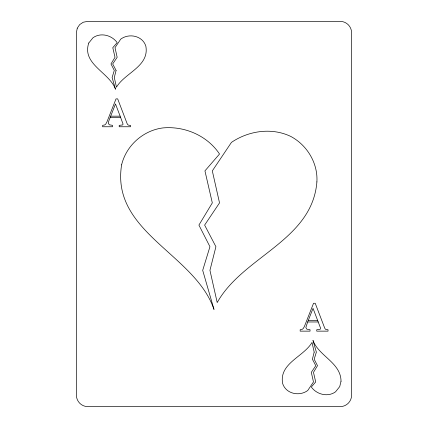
<?xml version="1.0" encoding="UTF-8"?>
<svg xmlns="http://www.w3.org/2000/svg" width="428" height="428" viewBox="0 0 428 428"><rect width="100%" height="100%" fill="white"/><g stroke="black" fill="none" stroke-linecap="round" stroke-linejoin="round"><path stroke-width="0.64" d="M307.668 321.968L305.838 327.49L306.812 329.169L310.038 329.726L310.038 331.138L300.162 331.138L300.162 329.726L302.173 329.346L303.297 328.463L304.452 326.345L313.553 303.27L315.222 303.27L324.74 328.185L325.414 329.175L326.345 329.63L328.03 329.726L328.03 331.138L316.741 331.138L316.741 329.726L320.128 329.351L320.588 328.196L313.034 308.353L307.668 321.968L318.234 321.968M110.686 116.175L120.156 116.175L123.087 124.163L122.59 124.971L119.203 125.345L119.203 126.758L130.492 126.758L130.492 125.345L128.807 125.254L127.876 124.794L127.196 123.804L117.684 98.889L116.015 98.889L106.914 121.964L105.759 124.083L104.635 124.971L102.624 125.345L102.624 126.758L112.5 126.758L112.5 125.345L109.274 124.789L108.3 123.109L108.798 120.969L115.496 103.972L120.156 116.175M110.13 117.588L120.696 117.588M308.224 320.556L317.694 320.556M121.611 164.85C110.74 232.211 195.024 253.938 214 309.433L202.695 270.346L209.945 246.699L198.913 225.091L212.315 202.899L204.942 170.884L219.527 154.016C207.329 135.681 184.719 125.934 162.998 127.913C143.3 130.347 126.217 145.515 121.611 164.85M316.897 181.921C312.162 240.611 242.938 256.351 217.205 302.559L209.945 270.346L215.921 246.699L204.627 225.091L219.527 202.899L212.315 170.884L231.446 142.385C248.641 130.717 271.876 127.255 290.912 136.505C307.229 145.274 318.025 163.266 316.897 181.921M77.265 28.195L76.43 32.405L76.43 395.595C76.548 401.507 81.523 406.482 87.435 406.6L340.565 406.6C346.477 406.482 351.452 401.507 351.57 395.595L351.57 32.405C351.452 26.493 346.477 21.518 340.565 21.4L87.435 21.4L83.225 22.24L79.651 24.626L77.265 28.195M88.757 43.025C81.604 64.184 109.547 72.482 115.507 89.249L112.115 77.522L114.292 70.427L110.98 63.943L115.004 57.288L112.789 47.685L117.165 42.623C111.81 35.133 100.687 32.207 92.951 37.792L88.757 43.025M341.03 381.204L339.72 386.612L335.525 391.839C327.789 397.43 316.666 394.498 311.311 387.014L315.687 381.953L313.478 372.349L317.496 365.689L314.189 359.21L316.362 352.116L312.97 340.388C318.823 356.246 340.886 362.602 341.03 381.204M116.084 70.427L114.292 77.522L116.469 87.184C124.88 72.787 149.532 66.308 145.852 46.176C142.615 35.727 129.074 32.935 120.739 39.135L115.004 47.685L117.165 57.288L112.692 63.943L116.084 70.427M314.189 352.116L312.397 359.21L315.784 365.689L311.311 372.349L313.478 381.953L307.737 390.502C299.407 396.697 285.861 393.904 282.624 383.461C278.944 363.329 303.602 356.845 312.012 342.448L314.189 352.116"/></g></svg>
